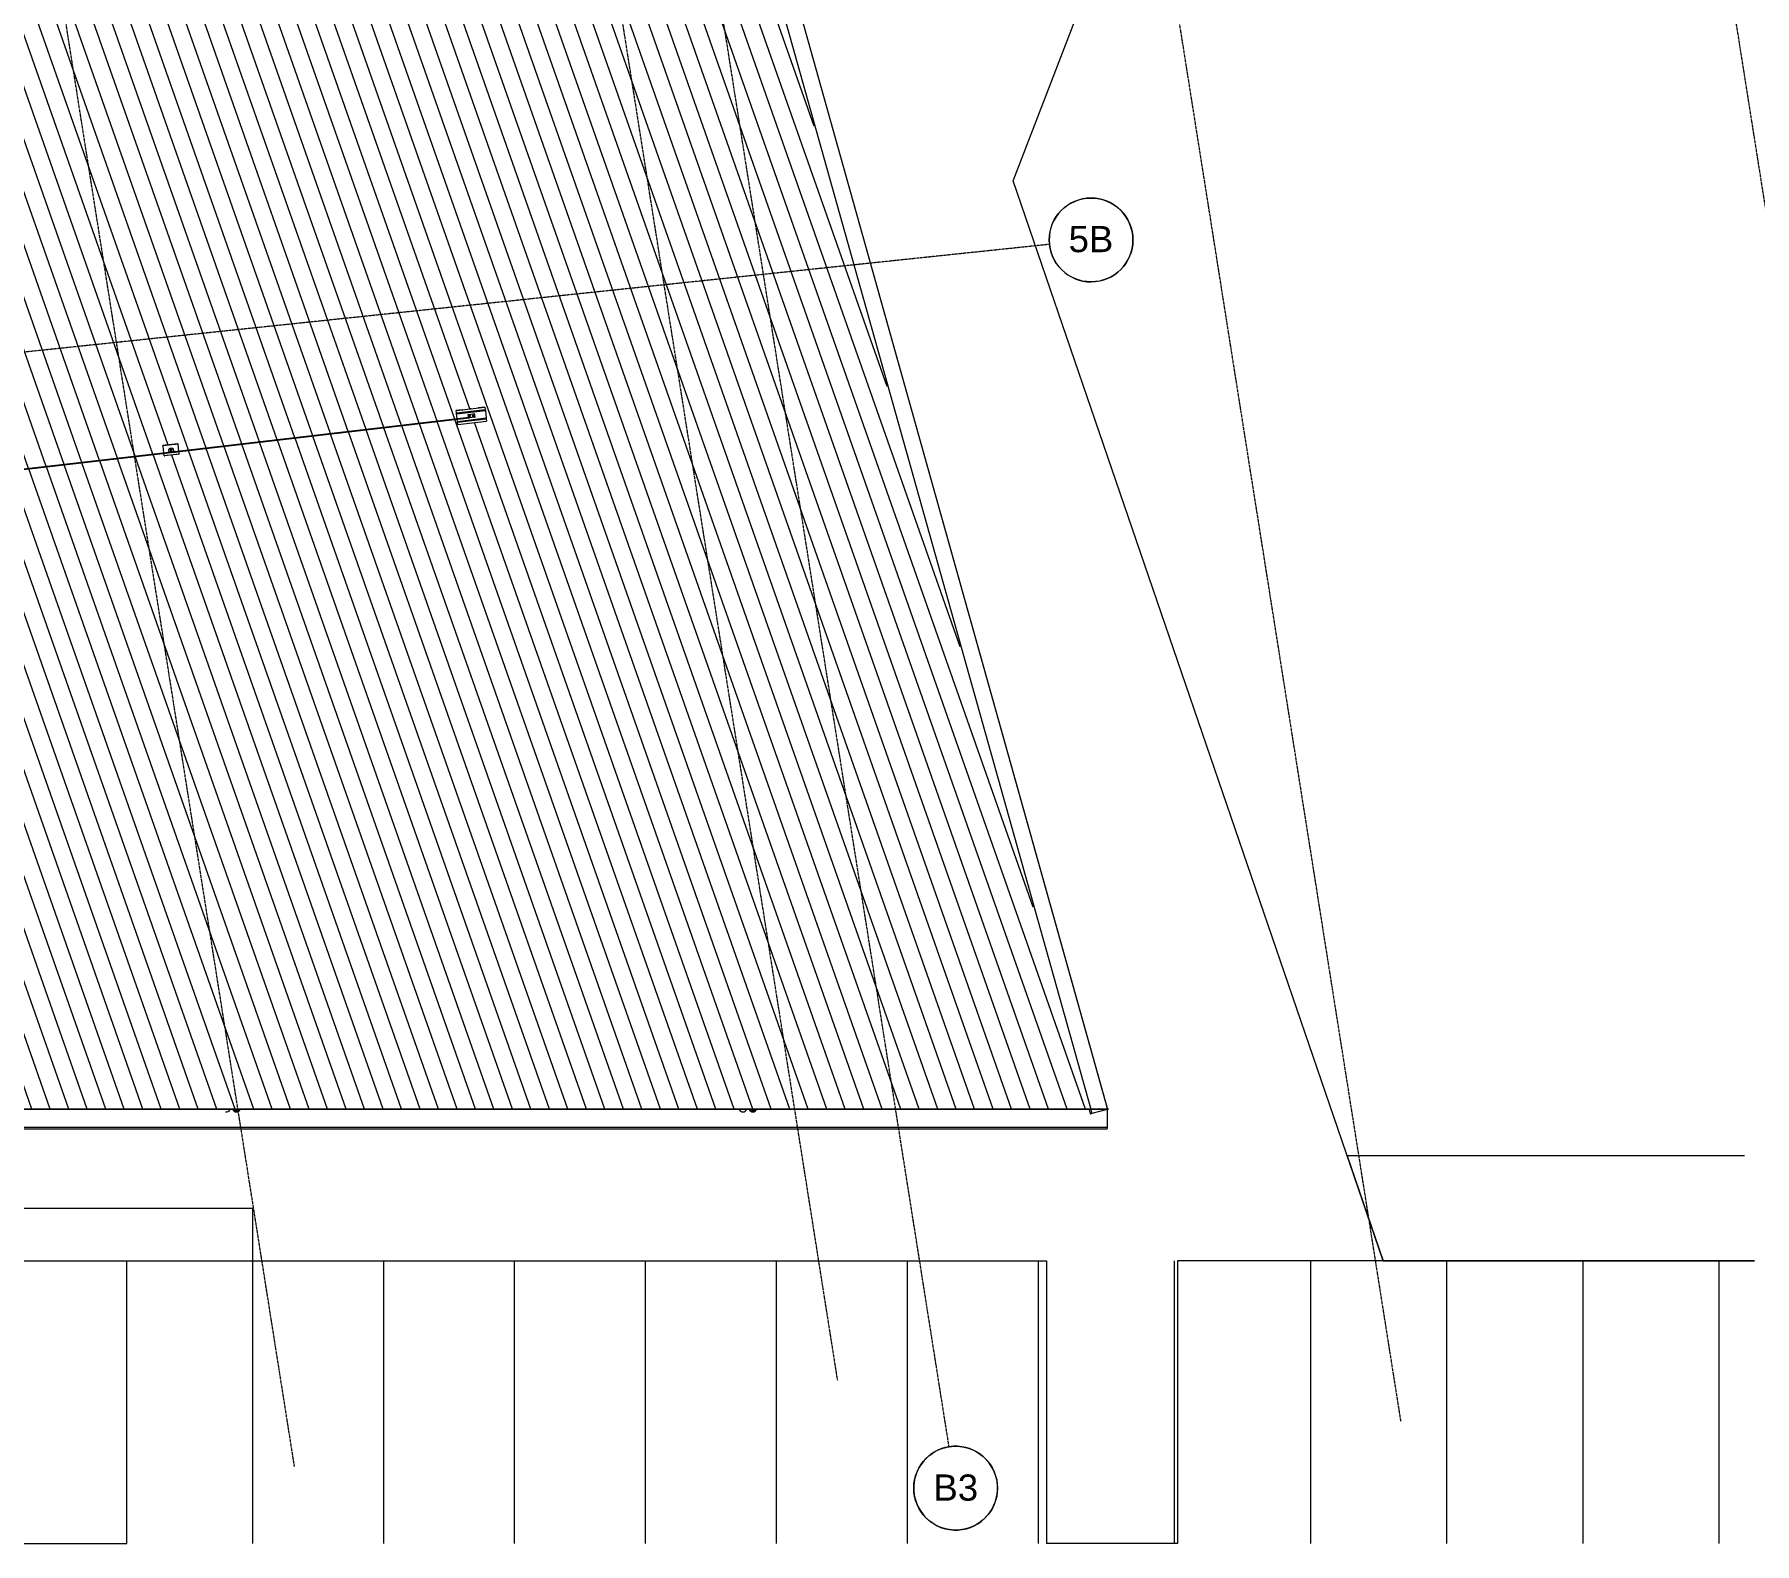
# Model space of a CAD drawing. Header units: millimetres. Extents: x -2355745 to -2216356, y 3958910 to 4068440.
# Drawn here: x -2318621 to -2285777, y 3959144 to 3987952 of the extents above; entities that cross this region are included whole.
import ezdxf

# ---------------------------------------------------------------- set-up
doc = ezdxf.new("R2010")
doc.units = ezdxf.units.MM
doc.linetypes.add('Grid Line', pattern=[21, 12, -3, 3, -3])
for name, color, linetype, lineweight in [('A-DETL', 90, 'Continuous', 18), ('A-FLOR', 192, 'Continuous', 5), ('A-GENM', 13, 'Continuous', 5), ('A-ROOF', 132, 'Continuous', 5), ('A-ROOF-OTLN', 132, 'Continuous', 5), ('A-ROOF-PATT', 132, 'Continuous', 5), ('C-TOPO', 7, 'Continuous', 5), ('P-SANR-FIXT', 6, 'Continuous', 5), ('Q-SPCQ', 91, 'Continuous', 5), ('S-GRID', 1, 'Continuous', 5), ('S-GRID-IDEN', 1, 'Continuous', 5)]:
    doc.layers.add(name, color=color, linetype=linetype, lineweight=lineweight)
doc.styles.add('Arial', font='arial.ttf', dxfattribs={"height": 500})

# ---------------------------------------------------------------- blocks, each defined once
blk = doc.blocks.new('Downpipe - L Spreader - Default-1309615-ROOF - Part B')
at = {"layer": 'P-SANR-FIXT'}
blk.add_hatch(color=11, dxfattribs=at).paths.add_polyline_path([(-40, 2175), (-59, 2172), (-77, 2165), (-93, 2153), (-105, 2137), (-109, 2128), (29, 2128), (25, 2137), (13, 2153), (-2, 2165), (-20, 2172)])
blk.add_arc((-40, 2100), 75, 22.2559, 157.7441, dxfattribs=at)
blk = doc.blocks.new('Downpipe - L Spreader - Default-1309616-ROOF - Part B')
at = {"layer": 'P-SANR-FIXT'}
blk.add_hatch(color=11, dxfattribs=at).paths.add_polyline_path([(-40, 2175), (-59, 2172), (-77, 2165), (-93, 2153), (-105, 2137), (-109, 2128), (29, 2128), (25, 2137), (13, 2153), (-2, 2165), (-20, 2172)])
blk.add_arc((-40, 2100), 75, 22.2559, 157.7441, dxfattribs=at)
blk = doc.blocks.new('Downpipe - L Spreader - Default-V9-ROOF - Part B')
at = {"layer": 'P-SANR-FIXT'}
blk.add_arc((-40, 2100), 75, 75, 157.7441, dxfattribs=at)
blk = doc.blocks.new('Downpipe - L Spreader - Default-V10-ROOF - Part B')
at = {"layer": 'P-SANR-FIXT'}
blk.add_arc((-40, 2100), 75, 22.2559, 157.7441, dxfattribs=at)
blk = doc.blocks.new('Static Line_Sayfa_Metal Deck_Pan Mount - Up to 15 _ pitch - Max 2 Users-1848369-ROOF - Part B')
at = {"layer": 'Q-SPCQ'}
for p, q in [((-2310567, 3980773), (-2310019, 3980837)), ((-2310567, 3980773), (-2310019, 3980837)), ((-2310438, 3980788), (-2310567, 3980773)), ((-2310567, 3980773), (-2310438, 3980788)), ((-2310562, 3980731), (-2310567, 3980773)), ((-2310567, 3980773), (-2310567, 3980773)), ((-2310567, 3980773), (-2310567, 3980773)), ((-2310562, 3980731), (-2310014, 3980794)), ((-2310559, 3980710), (-2310011, 3980773)), ((-2310438, 3980788), (-2310438, 3980788)), ((-2310293, 3980805), (-2310307, 3980803)), ((-2310307, 3980803), (-2310293, 3980805)), ((-2310279, 3980807), (-2310293, 3980805)), ((-2310293, 3980805), (-2310279, 3980807)), ((-2310279, 3980807), (-2310279, 3980807)), ((-2310019, 3980837), (-2310148, 3980822)), ((-2310148, 3980822), (-2310019, 3980837)), ((-2310148, 3980822), (-2310148, 3980822)), ((-2310019, 3980837), (-2310019, 3980837)), ((-2310019, 3980837), (-2310014, 3980794)), ((-2310019, 3980837), (-2310019, 3980837)), ((-2310014, 3980794), (-2310011, 3980773)), ((-2310011, 3980773), (-2309995, 3980630)), ((-2310321, 3980638), (-2316005, 3979980)), ((-2316004, 3979972), (-2310320, 3980630)), ((-2310559, 3980710), (-2310562, 3980731)), ((-2310562, 3980729), (-2310559, 3980708)), ((-2310548, 3980612), (-2310559, 3980710)), ((-2310543, 3980566), (-2310547, 3980605)), ((-2310543, 3980566), (-2309995, 3980630)), ((-2310543, 3980569), (-2310542, 3980553)), ((-2310542, 3980551), (-2310543, 3980566)), ((-2310542, 3980551), (-2309993, 3980614)), ((-2310537, 3980508), (-2310542, 3980551)), ((-2310537, 3980508), (-2309989, 3980572)), ((-2310344, 3980687), (-2310342, 3980662)), ((-2310342, 3980662), (-2310339, 3980640)), ((-2310280, 3980699), (-2310340, 3980692)), ((-2310319, 3980662), (-2310319, 3980661)), ((-2310312, 3980637), (-2310219, 3980650)), ((-2310218, 3980645), (-2310312, 3980632)), ((-2310294, 3980670), (-2310294, 3980670)), ((-2310221, 3980706), (-2310280, 3980699)), ((-2310259, 3980669), (-2310259, 3980668)), ((-2310235, 3980677), (-2310235, 3980677)), ((-2310215, 3980703), (-2310216, 3980703)), ((-2310212, 3980677), (-2310215, 3980702)), ((-2310210, 3980655), (-2310212, 3980677)), ((-2310209, 3980647), (-2310209, 3980652)), ((-2310209, 3980652), (-2310209, 3980652)), ((-2310209, 3980647), (-2310209, 3980647)), ((-2309995, 3980630), (-2309993, 3980614)), ((-2309993, 3980614), (-2309989, 3980572)), ((-2316117, 3980110), (-2316167, 3980105)), ((-2316167, 3980105), (-2316117, 3980110)), ((-2316166, 3980095), (-2316167, 3980105)), ((-2316150, 3979962), (-2316165, 3980095)), ((-2316118, 3980110), (-2316157, 3980106)), ((-2316157, 3980106), (-2316119, 3980110)), ((-2316118, 3980110), (-2316105, 3980109)), ((-2316104, 3980109), (-2316117, 3980110)), ((-2316117, 3980110), (-2316117, 3980110)), ((-2316104, 3980109), (-2315939, 3980128)), ((-2315941, 3980128), (-2316103, 3980109)), ((-2315928, 3980132), (-2315940, 3980128)), ((-2315938, 3980128), (-2315927, 3980132)), ((-2315928, 3980132), (-2315879, 3980138)), ((-2315879, 3980138), (-2315928, 3980132)), ((-2315889, 3980137), (-2315927, 3980132)), ((-2315926, 3980132), (-2315888, 3980137)), ((-2315879, 3980138), (-2315879, 3980138)), ((-2315877, 3980128), (-2315879, 3980138)), ((-2315878, 3980130), (-2315878, 3980130)), ((-2315862, 3979997), (-2315877, 3980128)), ((-2316004, 3979980), (-2348376, 3976236)), ((-2348376, 3976228), (-2316003, 3979972)), ((-2316145, 3979916), (-2316149, 3979955)), ((-2316144, 3979906), (-2316145, 3979916)), ((-2316144, 3979914), (-2316144, 3979914)), ((-2316135, 3979907), (-2316144, 3979906)), ((-2316096, 3979911), (-2316134, 3979907)), ((-2316082, 3979911), (-2316095, 3979912)), ((-2315917, 3979930), (-2316081, 3979911)), ((-2316070, 3979974), (-2316075, 3979973)), ((-2316073, 3979963), (-2316069, 3979962)), ((-2316068, 3979975), (-2316070, 3979974)), ((-2316067, 3979962), (-2316069, 3979962)), ((-2315942, 3979990), (-2316068, 3979975)), ((-2316067, 3979962), (-2315941, 3979977)), ((-2316046, 3979980), (-2316052, 3980030)), ((-2315989, 3980052), (-2316039, 3980046)), ((-2315989, 3980052), (-2316039, 3980046)), ((-2316029, 3980013), (-2316029, 3980013)), ((-2316021, 3980015), (-2316021, 3980015)), ((-2316019, 3980015), (-2316019, 3980015)), ((-2316001, 3980022), (-2316001, 3980022)), ((-2315999, 3980023), (-2315999, 3980023)), ((-2315991, 3980026), (-2315992, 3980026)), ((-2315973, 3980042), (-2315973, 3980042)), ((-2315972, 3980039), (-2315967, 3979990)), ((-2315942, 3979990), (-2315940, 3979990)), ((-2315941, 3979977), (-2315938, 3979977)), ((-2315935, 3979989), (-2315940, 3979990)), ((-2315938, 3979977), (-2315934, 3979979)), ((-2315904, 3979934), (-2315916, 3979930)), ((-2315866, 3979938), (-2315903, 3979934)), ((-2315856, 3979939), (-2315865, 3979938)), ((-2315857, 3979949), (-2315861, 3979989)), ((-2315856, 3979939), (-2315857, 3979949))]:
    blk.add_line(p, q, dxfattribs=at)
at = {"layer": 'Q-SPCQ', "flags": 128}
for points in [[(-2310319, 3980661), (-2310319, 3980661), (-2310318, 3980660), (-2310318, 3980660), (-2310318, 3980659), (-2310318, 3980659), (-2310317, 3980659), (-2310317, 3980658), (-2310317, 3980658), (-2310316, 3980657), (-2310316, 3980657), (-2310316, 3980656), (-2310315, 3980656), (-2310315, 3980656), (-2310315, 3980655), (-2310314, 3980655), (-2310314, 3980655), (-2310313, 3980655), (-2310313, 3980654), (-2310312, 3980654), (-2310312, 3980654), (-2310312, 3980654), (-2310311, 3980653), (-2310311, 3980653), (-2310310, 3980653), (-2310310, 3980653), (-2310309, 3980653), (-2310309, 3980653), (-2310308, 3980653), (-2310307, 3980653), (-2310307, 3980653), (-2310306, 3980653), (-2310306, 3980653), (-2310305, 3980653), (-2310305, 3980653), (-2310304, 3980653), (-2310304, 3980653), (-2310303, 3980653), (-2310303, 3980653), (-2310302, 3980653), (-2310302, 3980653), (-2310301, 3980654), (-2310301, 3980654), (-2310300, 3980654), (-2310300, 3980654), (-2310300, 3980655), (-2310299, 3980655), (-2310299, 3980655), (-2310298, 3980656), (-2310298, 3980656), (-2310298, 3980656), (-2310297, 3980657), (-2310297, 3980657), (-2310296, 3980657), (-2310296, 3980658), (-2310296, 3980658), (-2310296, 3980659), (-2310295, 3980659), (-2310295, 3980660), (-2310295, 3980660), (-2310295, 3980661), (-2310294, 3980661), (-2310294, 3980661), (-2310294, 3980662), (-2310294, 3980662), (-2310294, 3980663), (-2310294, 3980663), (-2310294, 3980664), (-2310294, 3980665), (-2310294, 3980665), (-2310294, 3980666), (-2310294, 3980666), (-2310294, 3980667), (-2310294, 3980667)], [(-2310294, 3980667), (-2310294, 3980668), (-2310294, 3980668), (-2310294, 3980669), (-2310294, 3980669), (-2310294, 3980670), (-2310294, 3980670)], [(-2310259, 3980668), (-2310259, 3980668), (-2310259, 3980667), (-2310259, 3980667), (-2310258, 3980666), (-2310258, 3980666), (-2310258, 3980665), (-2310258, 3980665), (-2310257, 3980665), (-2310257, 3980664), (-2310257, 3980664), (-2310256, 3980663), (-2310256, 3980663), (-2310255, 3980663), (-2310255, 3980662), (-2310255, 3980662), (-2310254, 3980662), (-2310254, 3980661), (-2310253, 3980661), (-2310253, 3980661), (-2310252, 3980661), (-2310252, 3980660), (-2310251, 3980660), (-2310251, 3980660), (-2310250, 3980660), (-2310250, 3980660), (-2310249, 3980660), (-2310249, 3980660), (-2310248, 3980660), (-2310248, 3980660), (-2310247, 3980660), (-2310247, 3980660), (-2310246, 3980660), (-2310246, 3980660), (-2310245, 3980660), (-2310245, 3980660), (-2310244, 3980660), (-2310244, 3980660), (-2310243, 3980660), (-2310243, 3980660), (-2310242, 3980660), (-2310242, 3980661), (-2310241, 3980661), (-2310241, 3980661), (-2310240, 3980661), (-2310240, 3980662), (-2310240, 3980662), (-2310239, 3980662), (-2310239, 3980662), (-2310238, 3980663), (-2310238, 3980663), (-2310238, 3980664), (-2310237, 3980664), (-2310237, 3980664), (-2310237, 3980665), (-2310236, 3980665), (-2310236, 3980666), (-2310236, 3980666), (-2310235, 3980666), (-2310235, 3980667), (-2310235, 3980667), (-2310235, 3980668), (-2310235, 3980668), (-2310234, 3980669), (-2310234, 3980669), (-2310234, 3980670), (-2310234, 3980670), (-2310234, 3980671), (-2310234, 3980671), (-2310234, 3980672), (-2310234, 3980672), (-2310234, 3980673), (-2310234, 3980673), (-2310234, 3980674)], [(-2310234, 3980674), (-2310234, 3980675), (-2310234, 3980675), (-2310234, 3980676), (-2310234, 3980676), (-2310235, 3980677), (-2310235, 3980677)], [(-2316021, 3980015), (-2316021, 3980014), (-2316021, 3980014), (-2316021, 3980014), (-2316020, 3980013), (-2316020, 3980013), (-2316020, 3980012), (-2316020, 3980012), (-2316019, 3980012), (-2316019, 3980011), (-2316019, 3980011), (-2316018, 3980010), (-2316018, 3980010), (-2316018, 3980010), (-2316017, 3980010), (-2316017, 3980009), (-2316017, 3980009), (-2316016, 3980009), (-2316016, 3980009), (-2316015, 3980008), (-2316015, 3980008), (-2316015, 3980008), (-2316014, 3980008), (-2316014, 3980008), (-2316013, 3980007), (-2316013, 3980007), (-2316012, 3980007), (-2316012, 3980007), (-2316011, 3980007), (-2316011, 3980007), (-2316010, 3980007), (-2316010, 3980007), (-2316010, 3980007), (-2316009, 3980007), (-2316009, 3980007)], [(-2316019, 3980015), (-2316019, 3980015), (-2316019, 3980015), (-2316019, 3980014), (-2316019, 3980014), (-2316018, 3980014), (-2316018, 3980013), (-2316018, 3980013), (-2316018, 3980013), (-2316017, 3980012), (-2316017, 3980012), (-2316017, 3980012), (-2316017, 3980011), (-2316016, 3980011), (-2316016, 3980011), (-2316016, 3980011), (-2316015, 3980011), (-2316015, 3980010), (-2316015, 3980010), (-2316014, 3980010), (-2316014, 3980010), (-2316014, 3980010), (-2316013, 3980009), (-2316013, 3980009), (-2316013, 3980009), (-2316012, 3980009), (-2316012, 3980009), (-2316011, 3980009), (-2316011, 3980009), (-2316011, 3980009), (-2316010, 3980009), (-2316010, 3980009), (-2316010, 3980009), (-2316009, 3980009), (-2316009, 3980009)], [(-2316009, 3980007), (-2316008, 3980007), (-2316008, 3980007), (-2316007, 3980007), (-2316007, 3980007), (-2316006, 3980008), (-2316006, 3980008), (-2316006, 3980008), (-2316005, 3980008), (-2316005, 3980008), (-2316004, 3980009), (-2316004, 3980009), (-2316003, 3980009), (-2316003, 3980009), (-2316003, 3980010), (-2316002, 3980010), (-2316002, 3980010), (-2316002, 3980011), (-2316001, 3980011), (-2316001, 3980011), (-2316001, 3980012), (-2316000, 3980012), (-2316000, 3980012), (-2316000, 3980013), (-2316000, 3980013), (-2316000, 3980014), (-2315999, 3980014), (-2315999, 3980014), (-2315999, 3980015), (-2315999, 3980015), (-2315999, 3980016), (-2315999, 3980016), (-2315999, 3980017), (-2315998, 3980017), (-2315998, 3980018), (-2315998, 3980018), (-2315998, 3980019), (-2315998, 3980019), (-2315998, 3980019), (-2315998, 3980020), (-2315998, 3980020), (-2315999, 3980021), (-2315999, 3980021), (-2315999, 3980022), (-2315999, 3980022), (-2315999, 3980023)], [(-2316009, 3980009), (-2316009, 3980009), (-2316008, 3980009), (-2316008, 3980009), (-2316007, 3980009), (-2316007, 3980009), (-2316007, 3980009), (-2316006, 3980010), (-2316006, 3980010), (-2316006, 3980010), (-2316005, 3980010), (-2316005, 3980010), (-2316005, 3980011), (-2316004, 3980011), (-2316004, 3980011), (-2316004, 3980011), (-2316003, 3980012), (-2316003, 3980012), (-2316003, 3980012), (-2316003, 3980012), (-2316002, 3980013), (-2316002, 3980013), (-2316002, 3980013), (-2316002, 3980014), (-2316001, 3980014), (-2316001, 3980014), (-2316001, 3980015), (-2316001, 3980015), (-2316001, 3980015), (-2316001, 3980016), (-2316001, 3980016), (-2316001, 3980016), (-2316000, 3980017), (-2316000, 3980017), (-2316000, 3980018), (-2316000, 3980018), (-2316000, 3980018), (-2316000, 3980019), (-2316000, 3980019), (-2316000, 3980020), (-2316000, 3980020), (-2316000, 3980020), (-2316001, 3980021), (-2316001, 3980021), (-2316001, 3980021), (-2316001, 3980022)]]:
    blk.add_lwpolyline(points, dxfattribs=at)
at = {"layer": 'Q-SPCQ'}
for centre, major_axis, ratio, start_param, end_param in [((-2310339, 3980688), (4.72, 1.66), 0.99863, 1.347635, 2.918431), ((-2310339, 3980640), (-0.34, 2.98), 0.011583, 1.519733, 3.090529), ((-2310339, 3980640), (-0.92, 7.95), 0.011583, 1.781532, 2.043331), ((-2310320, 3980637), (17.4, 2), 0.051038, 3.406263, 5.177773), ((-2310320, 3980632), (17.4, 2), 0.051038, 3.406263, 5.177773), ((-2310320, 3980637), (7.45, 0.86), 0.051038, 0.011598, 3.141593), ((-2310320, 3980637), (7.45, 0.86), 0.051038, 3.153191, 6.283185), ((-2310320, 3980632), (7.45, 0.86), 0.051038, 3.676789, 3.938589), ((-2310320, 3980634), (-0.46, 3.97), 0.011583, 6.232122, 7.279319), ((-2310320, 3980634), (-0.46, 3.97), 0.011583, 5.184924, 6.232122), ((-2310307, 3980666), (12.3, 4.3), 0.99863, 6.060024, 9.201617), ((-2310307, 3980666), (12.3, 4.3), 0.99863, 2.918431, 6.060024), ((-2310320, 3980634), (-0.46, 3.97), 0.011583, 2.56693, 3.090529), ((-2310320, 3980634), (-0.46, 3.97), 0.011583, 3.090529, 3.614128), ((-2310320, 3980632), (7.45, 0.86), 0.051038, 0.273397, 1.058796), ((-2310320, 3980632), (7.45, 0.86), 0.051038, 5.247586, 6.032984), ((-2310247, 3980673), (12.3, 4.3), 0.99863, 6.060024, 9.201617), ((-2310247, 3980673), (12.3, 4.3), 0.99863, 2.918431, 6.060024), ((-2310220, 3980701), (4.72, 1.66), 0.99863, 6.060024, 7.63082), ((-2310227, 3980650), (17.4, 2), 0.051038, 5.177773, 6.294783), ((-2310226, 3980645), (17.4, 2), 0.051038, 5.177773, 6.294783), ((-2310210, 3980655), (-0.34, 2.98), 0.011583, 1.519733, 3.090529), ((-2310210, 3980655), (-0.92, 7.95), 0.011583, 2.043331, 3.090529), ((-2316156, 3980096), (9.43, 3.32), 0.99863, 1.347635, 2.918431), ((-2316156, 3980096), (9.43, 3.32), 0.99863, 1.347635, 2.918431), ((-2316119, 3980110), (0.993, 0.114), 0.051038, 0.263758, 1.582394), ((-2316118, 3980110), (0.993, 0.114), 0.051038, 0.263758, 1.582394), ((-2316104, 3980109), (0.993, 0.114), 0.051038, 3.40535, 4.723987), ((-2316103, 3980109), (0.993, 0.114), 0.051038, 3.40535, 4.723987), ((-2315941, 3980128), (0.993, 0.114), 0.051038, 4.723987, 6.042624), ((-2315939, 3980128), (0.993, 0.114), 0.051038, 4.723987, 6.042624), ((-2315927, 3980132), (0.993, 0.114), 0.051038, 1.582394, 1.802167), ((-2315926, 3980132), (0.993, 0.114), 0.051038, 1.582394, 2.901031), ((-2315887, 3980127), (9.43, 3.32), 0.99863, 0.038638, 1.347635), ((-2315887, 3980127), (9.43, 3.32), 0.99863, 6.060024, 7.63082), ((-2316135, 3979917), (9.43, 3.32), 0.99863, 2.918431, 4.489228), ((-2316135, 3979917), (9.43, 3.32), 0.99863, 3.965629, 4.227428), ((-2316096, 3979911), (0.993, 0.114), 0.051038, 0.263758, 1.582394), ((-2316081, 3979911), (0.993, 0.114), 0.051038, 3.40535, 4.723987), ((-2316074, 3979968), (-0.6, 5.18), 0.011583, 0.002734, 0.472535), ((-2316074, 3979968), (-0.6, 5.18), 0.011583, 4.675347, 6.283185), ((-2316074, 3979968), (-0.6, 5.18), 0.011583, 3.141593, 4.661325), ((-2316074, 3979968), (-0.6, 5.18), 0.011583, 2.56693, 3.138859), ((-2316037, 3980031), (14.2, 5), 0.99863, 1.347635, 2.918431), ((-2316037, 3980031), (14.2, 5), 0.99863, 1.347635, 2.918431), ((-2316046, 3979980), (-0.46, 3.97), 0.011583, 1.519733, 2.56693), ((-2316010, 3980019), (18.8, 6.6), 0.99863, 1.347635, 3.70383), ((-2316010, 3980019), (18.8, 6.6), 0.99863, 1.347635, 4.489228), ((-2316010, 3980019), (11.1, 3.9), 0.99863, 1.347635, 4.489228), ((-2316010, 3980019), (18.8, 6.6), 0.99863, 6.060024, 7.63082), ((-2316010, 3980019), (18.8, 6.6), 0.99863, 4.489228, 7.63082), ((-2316010, 3980019), (11.1, 3.9), 0.99863, 4.489228, 7.63082), ((-2315987, 3980037), (14.2, 5), 0.99863, 0.038638, 1.347635), ((-2315987, 3980037), (14.2, 5), 0.99863, 6.060024, 7.63082), ((-2315987, 3980037), (14.2, 5), 0.99863, 6.060024, 6.283185), ((-2315967, 3979989), (-0.46, 3.97), 0.011583, 1.519733, 2.56693), ((-2315935, 3979984), (-0.6, 5.18), 0.011583, 4.661325, 6.280452), ((-2315935, 3979984), (-0.6, 5.18), 0.011583, 0, 0.472535), ((-2315935, 3979984), (-0.6, 5.18), 0.011583, 3.144326, 4.661325), ((-2315935, 3979984), (-0.6, 5.18), 0.011583, 2.56693, 3.141593), ((-2315917, 3979930), (0.993, 0.114), 0.051038, 4.723987, 6.042624), ((-2315903, 3979934), (0.993, 0.114), 0.051038, 1.582394, 2.901031), ((-2315867, 3979948), (9.43, 3.32), 0.99863, 4.489228, 6.060024), ((-2315867, 3979948), (9.43, 3.32), 0.99863, 4.751027, 6.060024)]:
    blk.add_ellipse(centre, major_axis=major_axis, ratio=ratio, start_param=start_param, end_param=end_param, dxfattribs=at)
blk = doc.blocks.new('Roof Gutters3 - Roof Gutters-1885272-ROOF - Part B')
at = {"layer": 'A-ROOF'}
for p, q in [((-2305461, 3993573), (-2298136, 3967458)), ((-2305703, 3993285), (-2298452, 3967434)), ((-2305456, 3993548), (-2298132, 3967435)), ((-2298480, 3967432), (-2298455, 3967344)), ((-2298429, 3967351), (-2298455, 3967344)), ((-2298451, 3967432), (-2298429, 3967351)), ((-2298141, 3967432), (-2298429, 3967351)), ((-2298136, 3967458), (-2298132, 3967435)), ((-2298132, 3967435), (-2298136, 3967433))]:
    blk.add_line(p, q, dxfattribs=at)
blk = doc.blocks.new('GT01 - GT01-2642391-ROOF - Part B')
at = {"layer": 'A-GENM'}
for p, q in [((-2298136, 3967434), (-2348376, 3967434)), ((-2298136, 3967432), (-2348376, 3967432)), ((-2298139, 3967432), (-2298139, 3967264)), ((-2298136, 3967434), (-2298136, 3967432)), ((-2298136, 3967089), (-2348376, 3967089)), ((-2298136, 3967087), (-2348376, 3967087)), ((-2348376, 3967062), (-2298136, 3967062)), ((-2298139, 3967258), (-2298137, 3967089)), ((-2298136, 3967089), (-2298136, 3967087)), ((-2298136, 3967087), (-2298136, 3967067))]:
    blk.add_line(p, q, dxfattribs=at)
for centre, major_axis, start_param, end_param in [((-2298139, 3967264), (0, 10.2), 1.570796, 2.233729), ((-2298136, 3967068), (0, 6.46), 3.141593, 4.537366)]:
    blk.add_ellipse(centre, major_axis=major_axis, ratio=0.017376, start_param=start_param, end_param=end_param, dxfattribs=at)
blk = doc.blocks.new('Grid - A1-203820-ROOF - Part B')
at = {"layer": 'S-GRID-IDEN'}
blk.add_circle((0, 0), 4, dxfattribs=at)
for start, end in [(360, 180), (180, 360)]:
    blk.add_arc((0, 0), 4, start, end, dxfattribs=at)

msp = doc.modelspace()

# ---------------------------------------------------------------- hatches: boundary and pattern name
at = {"layer": 'A-ROOF-PATT'}
h = msp.add_hatch(dxfattribs=at)
h.set_pattern_fill('FP_8', color=256, style=0, pattern_type=2)
h.set_pattern_definition([(109.367, (-4018.33, 11431.97), (-314.1568, -110.428734), [])])
h.paths.add_polyline_path([(-2348376, 3967434), (-2298472, 3967435), (-2305718, 3993269), (-2317088, 3995686), (-2318280, 3999147), (-2319719, 3998920), (-2318930, 3993944), (-2318890, 3993781), (-2318904, 3993778), (-2318829, 3993294), (-2318830, 3993294), (-2318743, 3992937), (-2339241, 3987830), (-2339330, 3988189), (-2339423, 3988456), (-2339429, 3988456), (-2340263, 3990878), (-2348376, 3988128), (-2348376, 3976236), (-2344810, 3976648), (-2344825, 3976790), (-2344776, 3976795), (-2344764, 3976793), (-2344763, 3976794), (-2344598, 3976813), (-2344598, 3976814), (-2344576, 3976819), (-2344538, 3976822), (-2344521, 3976682), (-2339078, 3977311), (-2339093, 3977453), (-2339044, 3977458), (-2339032, 3977456), (-2339031, 3977457), (-2338866, 3977476), (-2338866, 3977477), (-2338844, 3977482), (-2338806, 3977485), (-2338790, 3977345), (-2333346, 3977974), (-2333361, 3978116), (-2333312, 3978121), (-2333300, 3978118), (-2333300, 3978120), (-2333134, 3978139), (-2333134, 3978140), (-2333112, 3978145), (-2333074, 3978148), (-2333058, 3978008), (-2327614, 3978637), (-2327629, 3978779), (-2327581, 3978784), (-2327568, 3978781), (-2327568, 3978783), (-2327402, 3978802), (-2327402, 3978802), (-2327380, 3978808), (-2327342, 3978811), (-2327326, 3978670), (-2321882, 3979300), (-2321897, 3979442), (-2321849, 3979447), (-2321837, 3979444), (-2321836, 3979446), (-2321670, 3979465), (-2321670, 3979465), (-2321648, 3979471), (-2321610, 3979474), (-2321594, 3979333), (-2316150, 3979963), (-2316165, 3980105), (-2316117, 3980110), (-2316105, 3980107), (-2316104, 3980109), (-2315938, 3980128), (-2315938, 3980128), (-2315917, 3980133), (-2315878, 3980137), (-2315862, 3979996), (-2310548, 3980612), (-2310567, 3980773), (-2310019, 3980837), (-2309989, 3980572), (-2310537, 3980508), (-2310547, 3980605), (-2310658, 3980592), (-2311033, 3980548), (-2312105, 3980424), (-2312132, 3980421), (-2312153, 3980418), (-2312207, 3980412), (-2312280, 3980403), (-2315861, 3979989), (-2315857, 3979939), (-2315904, 3979934), (-2315916, 3979932), (-2315917, 3979930), (-2316082, 3979911), (-2316083, 3979911), (-2316105, 3979910), (-2316144, 3979907), (-2316149, 3979955), (-2321593, 3979325), (-2321589, 3979276), (-2321636, 3979271), (-2321648, 3979269), (-2321648, 3979267), (-2321814, 3979248), (-2321815, 3979248), (-2321837, 3979248), (-2321876, 3979244), (-2321881, 3979292), (-2327325, 3978663), (-2327321, 3978613), (-2327368, 3978608), (-2327379, 3978606), (-2327380, 3978604), (-2327546, 3978585), (-2327547, 3978585), (-2327569, 3978585), (-2327608, 3978581), (-2327613, 3978629), (-2333057, 3978000), (-2333052, 3977951), (-2333100, 3977945), (-2333111, 3977943), (-2333112, 3977941), (-2333278, 3977923), (-2333279, 3977922), (-2333300, 3977922), (-2333339, 3977919), (-2333345, 3977966), (-2338789, 3977335), (-2338784, 3977288), (-2338831, 3977282), (-2338843, 3977280), (-2338844, 3977278), (-2339010, 3977260), (-2339011, 3977259), (-2339032, 3977259), (-2339071, 3977256), (-2339077, 3977303), (-2344521, 3976674), (-2344516, 3976625), (-2344563, 3976619), (-2344575, 3976617), (-2344576, 3976615), (-2344741, 3976597), (-2344742, 3976596), (-2344764, 3976596), (-2344803, 3976593), (-2344809, 3976640), (-2348376, 3976228), (-2348376, 3968737)])
h.paths.add_polyline_path([(-2327556, 3978585), (-2327556, 3978585), (-2327546, 3978585)])
h.paths.add_polyline_path([(-2316117, 3980110), (-2316117, 3980110), (-2316105, 3980110)])
h.paths.add_polyline_path([(-2313140, 3980304), (-2313120, 3980306), (-2313131, 3980305)])
h.paths.add_polyline_path([(-2339429, 3988462), (-2339429, 3988465), (-2339444, 3988505), (-2339444, 3988504), (-2339430, 3988464)])
h = msp.add_hatch(dxfattribs=at)
h.set_pattern_fill('FP_10', color=256, style=0, pattern_type=2)
h.set_pattern_definition([(232.79, (-2298155.9, 3967459.3), (265.2, -201.4), [])])
h.paths.add_polyline_path([(-2298130, 3967434), (-2298116, 3967435), (-2298135, 3967449), (-2298131, 3967435)])
h = msp.add_hatch(dxfattribs=at)
h.set_pattern_fill('FP_11', color=256, style=0, pattern_type=2)
h.set_pattern_definition([(180, (-2346795.23, 3967459.3), (-4e-14, -333), [])])
h.paths.add_polyline_path([(-2298130, 3967434), (-2298132, 3967435), (-2298132, 3967434)])

# ---------------------------------------------------------------- linework, layer by layer
at = {"layer": 'A-DETL', "lineweight": 5}
for p, q in [((-2314458, 3964544), (-2314458, 3959144)), ((-2311958, 3964544), (-2311958, 3959144)), ((-2309458, 3964544), (-2309458, 3959144)), ((-2306958, 3964544), (-2306958, 3959144)), ((-2304458, 3964544), (-2304458, 3959144)), ((-2301958, 3964544), (-2301958, 3959144)), ((-2299458, 3964544), (-2299458, 3959144)), ((-2296858, 3964544), (-2296858, 3959144)), ((-2294258, 3964544), (-2294258, 3959144)), ((-2291658, 3964544), (-2291658, 3959144)), ((-2289058, 3964544), (-2289058, 3959144)), ((-2286458, 3964544), (-2286458, 3959144))]:
    msp.add_line(p, q, dxfattribs=at)
at = {"layer": 'A-FLOR'}
for p, q in [((-2299931, 3985157), (-2295945, 3995540)), ((-2292869, 3964544), (-2299931, 3985157)), ((-2285969, 3966544), (-2293554, 3966544)), ((-2293554, 3966544), (-2292869, 3964544)), ((-2321858, 3965544), (-2314458, 3965544)), ((-2314458, 3965544), (-2314458, 3964544)), ((-2316858, 3959144), (-2316858, 3964544)), ((-2316858, 3964544), (-2299296, 3964544)), ((-2299296, 3964544), (-2299296, 3959144)), ((-2285777, 3964544), (-2296796, 3964544)), ((-2296796, 3964544), (-2296796, 3959144)), ((-2292869, 3964544), (-2296796, 3964544)), ((-2292869, 3964544), (-2285777, 3964544)), ((-2319358, 3959144), (-2316858, 3959144)), ((-2296796, 3959144), (-2299296, 3959144)), ((-2296796, 3959144), (-2299296, 3959144))]:
    msp.add_line(p, q, dxfattribs=at)
at = {"layer": 'A-ROOF-OTLN'}
for p, q in [((-2298115, 3967434), (-2298136, 3967450)), ((-2298134, 3967434), (-2298115, 3967434)), ((-2298132, 3967436), (-2298130, 3967434))]:
    msp.add_line(p, q, dxfattribs=at)
at = {"layer": 'C-TOPO'}
msp.add_line((-2319296, 3964544), (-2316858, 3964544), dxfattribs=at)
at = {"layer": 'S-GRID', "linetype": 'Grid Line'}
for p, q in [((-2282158, 3963115), (-2297760, 4061618)), ((-2292528, 3961473), (-2308130, 4059976)), ((-2303284, 3962259), (-2318501, 4058333)), ((-2313655, 3960616), (-2328872, 4056690)), ((-2301157, 3960992), (-2306448, 3994407)), ((-2299241, 3983944), (-2353831, 3978206))]:
    msp.add_line(p, q, dxfattribs=at)

# ---------------------------------------------------------------- block references
at = {"layer": 'A-GENM'}
msp.add_blockref('GT01 - GT01-2642391-ROOF - Part B', (0, 0), dxfattribs=at)
at = {"layer": 'A-ROOF'}
msp.add_blockref('Roof Gutters3 - Roof Gutters-1885272-ROOF - Part B', (0, 0), dxfattribs=at)
at = {"layer": 'P-SANR-FIXT', "rotation": 180}
for name, p in [('Downpipe - L Spreader - Default-V9-ROOF - Part B', (-2314993, 3969560)), ('Downpipe - L Spreader - Default-1309615-ROOF - Part B', (-2314803, 3969560)), ('Downpipe - L Spreader - Default-V10-ROOF - Part B', (-2305133, 3969560)), ('Downpipe - L Spreader - Default-1309616-ROOF - Part B', (-2304943, 3969560))]:
    msp.add_blockref(name, p, dxfattribs=at)
at = {"layer": 'Q-SPCQ'}
msp.add_blockref('Static Line_Sayfa_Metal Deck_Pan Mount - Up to 15 _ pitch - Max 2 Users-1848369-ROOF - Part B', (0, 0), dxfattribs=at)
at = {"layer": 'S-GRID-IDEN'}
for p, xscale, yscale, zscale, rotation in [((-2298446, 3984028), 199.9999999999998, 199.9999999999998, 199.9999999999998, 96.00000000000018), ((-2301032, 3960202), 199.9999999999999, 199.9999999999999, 199.9999999999999, 8.997734530471512)]:
    msp.add_blockref('Grid - A1-203820-ROOF - Part B', p, dxfattribs=dict(at, xscale=xscale, yscale=yscale, zscale=zscale, rotation=rotation))

# ---------------------------------------------------------------- texts
at = {"layer": 'S-GRID-IDEN', "char_height": 500, "width": 1026.16, "attachment_point": 1, "style": 'Arial'}
for s, insert in [('5B', (-2298875, 3984295)), ('B3', (-2301456, 3960463))]:
    msp.add_mtext(s, dxfattribs=dict(at, insert=insert))

doc.saveas('drawing.dxf')
